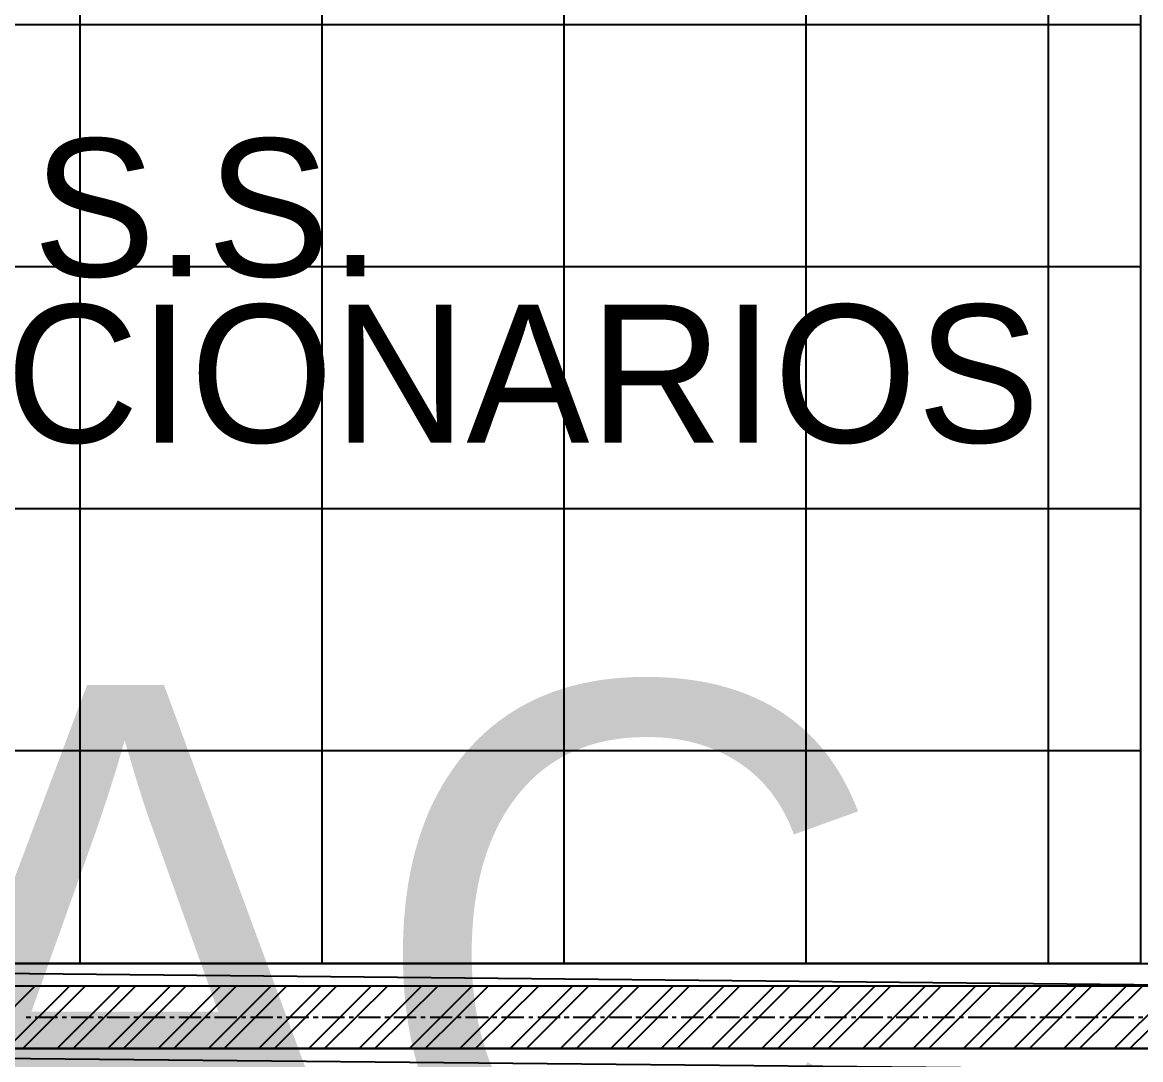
# Model space of a CAD drawing. Header units: millimetres. Extents: x 7649 to 34105, y 3983 to 25377.
# Drawn here: x 32076 to 33323, y 7218 to 8375 of the extents above; entities that cross this region are included whole.
import ezdxf

# ---------------------------------------------------------------- set-up
doc = ezdxf.new("R2010")
doc.units = ezdxf.units.MM

msp = doc.modelspace()

# ---------------------------------------------------------------- linework, layer by layer
at = {"layer": 'GEOMETRY', "color": 7}
for p, q in [((32140.34861, 7324.90139), (32140.34861, 9005.00556)), ((32410.22361, 7324.90139), (32410.22361, 9005.00556)), ((32680.09861, 7324.90139), (32680.09861, 9005.00556)), ((32949.97361, 7324.90139), (32949.97361, 9005.00556)), ((33219.84861, 7324.90139), (33219.84861, 9005.00556)), ((31042.85694, 8372.12222), (33322.50694, 8372.12222)), ((31042.85694, 8102.24722), (33322.50694, 8102.24722)), ((31042.85694, 7832.37222), (33322.50694, 7832.37222)), ((31042.85694, 7562.49722), (33322.50694, 7562.49722)), ((33443.15694, 7300.03056), (30922.73611, 7324.90139)), ((33443.15694, 7300.03056), (30922.73611, 7324.90139)), ((30922.73611, 7324.90139), (33443.15694, 7324.90139)), ((30922.73611, 7300.03056), (33443.15694, 7300.03056)), ((32020.22778, 7230.18056), (32090.07778, 7300.03056)), ((32058.32778, 7230.18056), (32128.70694, 7300.03056)), ((32076.31944, 7230.18056), (32146.16944, 7300.03056)), ((32114.41944, 7230.18056), (32184.79861, 7300.03056)), ((32132.41111, 7230.18056), (32202.26111, 7300.03056)), ((32171.04028, 7230.18056), (32240.89028, 7300.03056)), ((32188.50278, 7230.18056), (32258.35278, 7300.03056)), ((32227.13194, 7230.18056), (32296.98194, 7300.03056)), ((32244.59444, 7230.18056), (32314.44444, 7300.03056)), ((32283.22361, 7230.18056), (32353.07361, 7300.03056)), ((32300.68611, 7230.18056), (32370.53611, 7300.03056)), ((32339.31528, 7230.18056), (32409.16528, 7300.03056)), ((32356.77778, 7230.18056), (32426.62778, 7300.03056)), ((32395.40694, 7230.18056), (32465.25694, 7300.03056)), ((32412.86944, 7230.18056), (32483.24861, 7300.03056)), ((32451.49861, 7230.18056), (32521.34861, 7300.03056)), ((32468.96111, 7230.18056), (32539.34028, 7300.03056)), ((32507.59028, 7230.18056), (32577.44028, 7300.03056)), ((32525.05278, 7230.18056), (32595.43194, 7300.03056)), ((32563.68194, 7230.18056), (32633.53194, 7300.03056)), ((32581.14444, 7230.18056), (32651.52361, 7300.03056)), ((32619.77361, 7230.18056), (32689.62361, 7300.03056)), ((32637.76528, 7230.18056), (32707.61528, 7300.03056)), ((32675.86528, 7230.18056), (32745.71528, 7300.03056)), ((32693.85694, 7230.18056), (32763.70694, 7300.03056)), ((32731.95694, 7230.18056), (32801.80694, 7300.03056)), ((32749.94861, 7230.18056), (32819.79861, 7300.03056)), ((32788.04861, 7230.18056), (32858.42778, 7300.03056)), ((32806.04028, 7230.18056), (32875.89028, 7300.03056)), ((32844.14028, 7230.18056), (32914.51944, 7300.03056)), ((32862.13194, 7230.18056), (32931.98194, 7300.03056)), ((32900.23194, 7230.18056), (32970.61111, 7300.03056)), ((32918.22361, 7230.18056), (32988.07361, 7300.03056)), ((32956.32361, 7230.18056), (33026.70278, 7300.03056)), ((32974.31528, 7230.18056), (33044.16528, 7300.03056)), ((33012.94444, 7230.18056), (33082.79444, 7300.03056)), ((33030.40694, 7230.18056), (33100.25694, 7300.03056)), ((33069.03611, 7230.18056), (33138.88611, 7300.03056)), ((33086.49861, 7230.18056), (33156.34861, 7300.03056)), ((33125.12778, 7230.18056), (33194.97778, 7300.03056)), ((33142.59028, 7230.18056), (33212.44028, 7300.03056)), ((33181.21944, 7230.18056), (33251.06944, 7300.03056)), ((33198.68194, 7230.18056), (33268.53194, 7300.03056)), ((33237.31111, 7230.18056), (33307.16111, 7300.03056)), ((33254.77361, 7230.18056), (33325.15278, 7300.03056)), ((33293.40278, 7230.18056), (33363.25278, 7300.03056)), ((33310.86528, 7230.18056), (33381.24444, 7300.03056)), ((32080.02361, 7265.10556), (32085.31528, 7265.10556)), ((32090.07778, 7265.10556), (32114.94861, 7265.10556)), ((32120.24028, 7265.10556), (32125.00278, 7265.10556)), ((32130.29444, 7265.10556), (32155.16528, 7265.10556)), ((32160.45694, 7265.10556), (32165.21944, 7265.10556)), ((32169.98194, 7265.10556), (32195.38194, 7265.10556)), ((32200.14444, 7265.10556), (32205.43611, 7265.10556)), ((32210.19861, 7265.10556), (32235.06944, 7265.10556)), ((32240.36111, 7265.10556), (32245.12361, 7265.10556)), ((32250.41528, 7265.10556), (32275.28611, 7265.10556)), ((32280.04861, 7265.10556), (32285.34028, 7265.10556)), ((32290.10278, 7265.10556), (32314.97361, 7265.10556)), ((32320.26528, 7265.10556), (32325.02778, 7265.10556)), ((32330.31944, 7265.10556), (32355.19028, 7265.10556)), ((32359.95278, 7265.10556), (32365.24444, 7265.10556)), ((32370.00694, 7265.10556), (32395.40694, 7265.10556)), ((32400.16944, 7265.10556), (32405.46111, 7265.10556)), ((32410.22361, 7265.10556), (32435.09444, 7265.10556)), ((32440.38611, 7265.10556), (32445.14861, 7265.10556)), ((32450.44028, 7265.10556), (32475.31111, 7265.10556)), ((32480.07361, 7265.10556), (32485.36528, 7265.10556)), ((32490.12778, 7265.10556), (32514.99861, 7265.10556)), ((32520.29028, 7265.10556), (32525.05278, 7265.10556)), ((32530.34444, 7265.10556), (32555.21528, 7265.10556)), ((32559.97778, 7265.10556), (32565.26944, 7265.10556)), ((32570.03194, 7265.10556), (32595.43194, 7265.10556)), ((32600.19444, 7265.10556), (32604.95694, 7265.10556)), ((32610.24861, 7265.10556), (32635.11944, 7265.10556)), ((32640.41111, 7265.10556), (32645.17361, 7265.10556)), ((32650.46528, 7265.10556), (32675.33611, 7265.10556)), ((32680.09861, 7265.10556), (32685.39028, 7265.10556)), ((32690.15278, 7265.10556), (32715.02361, 7265.10556)), ((32720.31528, 7265.10556), (32725.07778, 7265.10556)), ((32730.36944, 7265.10556), (32755.24028, 7265.10556)), ((32760.00278, 7265.10556), (32765.29444, 7265.10556)), ((32770.05694, 7265.10556), (32795.45694, 7265.10556)), ((32800.21944, 7265.10556), (32804.98194, 7265.10556)), ((32810.27361, 7265.10556), (32835.14444, 7265.10556)), ((32840.43611, 7265.10556), (32845.19861, 7265.10556)), ((32849.96111, 7265.10556), (32875.36111, 7265.10556)), ((32880.12361, 7265.10556), (32885.41528, 7265.10556)), ((32890.17778, 7265.10556), (32915.04861, 7265.10556)), ((32920.34028, 7265.10556), (32925.10278, 7265.10556)), ((32930.39444, 7265.10556), (32955.26528, 7265.10556)), ((32960.02778, 7265.10556), (32965.31944, 7265.10556)), ((32970.08194, 7265.10556), (32994.95278, 7265.10556)), ((33000.24444, 7265.10556), (33005.00694, 7265.10556)), ((33010.29861, 7265.10556), (33035.16944, 7265.10556)), ((33040.46111, 7265.10556), (33045.22361, 7265.10556)), ((33049.98611, 7265.10556), (33075.38611, 7265.10556)), ((33080.14861, 7265.10556), (33085.44028, 7265.10556)), ((33090.20278, 7265.10556), (33115.07361, 7265.10556)), ((33120.36528, 7265.10556), (33125.12778, 7265.10556)), ((33130.41944, 7265.10556), (33155.29028, 7265.10556)), ((33160.05278, 7265.10556), (33165.34444, 7265.10556)), ((33170.10694, 7265.10556), (33194.97778, 7265.10556)), ((33200.26944, 7265.10556), (33205.03194, 7265.10556)), ((33210.32361, 7265.10556), (33235.19444, 7265.10556)), ((33239.95694, 7265.10556), (33245.24861, 7265.10556)), ((33250.01111, 7265.10556), (33275.41111, 7265.10556)), ((33280.17361, 7265.10556), (33284.93611, 7265.10556)), ((33290.22778, 7265.10556), (33315.09861, 7265.10556)), ((33320.39028, 7265.10556), (33325.15278, 7265.10556)), ((33443.15694, 7205.30972), (30922.73611, 7230.18056)), ((33443.15694, 7205.30972), (30922.73611, 7230.18056)), ((30922.73611, 7230.18056), (33443.15694, 7230.18056))]:
    msp.add_line(p, q, dxfattribs=at)
at = {"layer": 'RECTANGLES', "color": 7}
for p, q in [((33322.50694, 9005.00556), (33322.50694, 7324.90139)), ((30922.73611, 7324.90139), (33443.15694, 7324.90139)), ((33322.50694, 7324.90139), (31042.85694, 7324.90139)), ((30947.60694, 7300.03056), (33417.75694, 7300.03056)), ((33417.75694, 7230.18056), (30947.60694, 7230.18056))]:
    msp.add_line(p, q, dxfattribs=at)

# ---------------------------------------------------------------- texts
at = {"layer": 'TEXT'}
for s, height, p in [('S.S.', 153.66947, (32087.43194, 8091.1433)), ('FUNCIONARIOS', 153.66947, (31634.99444, 7905.93497)), ('ORELLISAC', 605.38689, (28499.46011, 7030.15556))]:
    msp.add_text(s, height=height, dxfattribs=at).set_placement(p)

doc.saveas('drawing.dxf')
